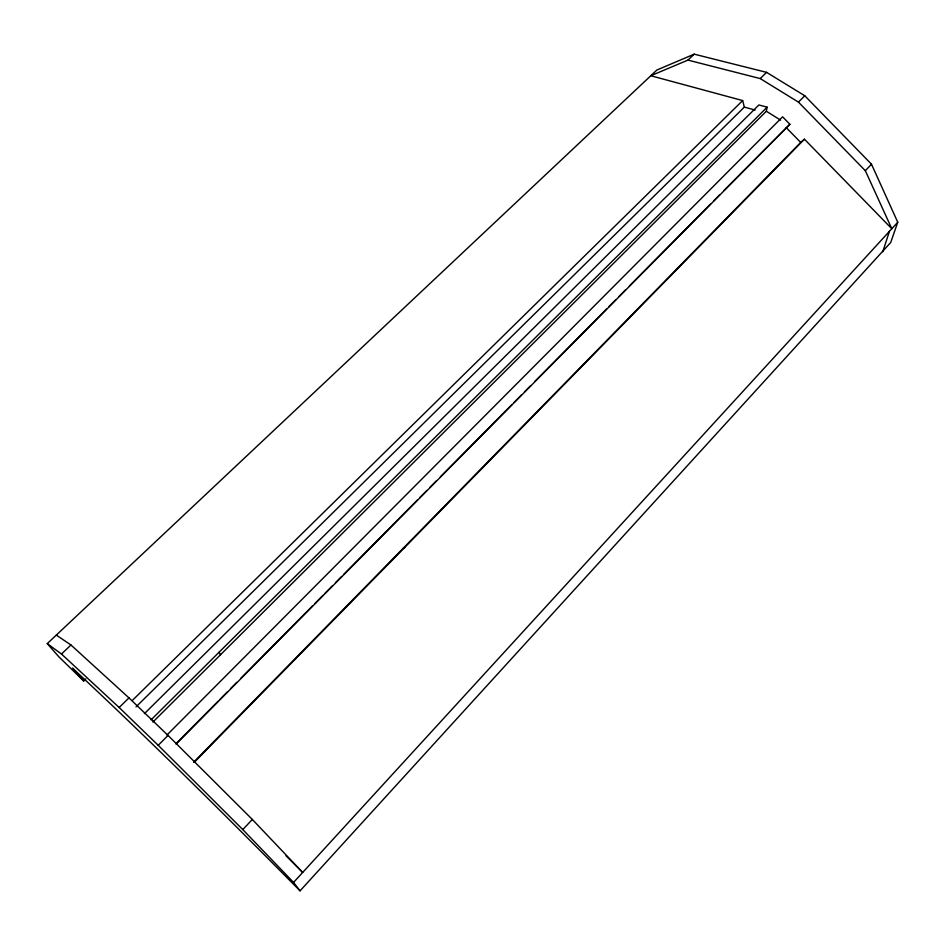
<?xml version="1.0" encoding="UTF-8"?>
<svg xmlns="http://www.w3.org/2000/svg" width="945" height="945" viewBox="0 0 945 945"><rect width="100%" height="100%" fill="white"/><g stroke="black" fill="none" stroke-linecap="round" stroke-linejoin="round"><path stroke-width="1.42" d="M152.925 722.051L766.336 111.238L767.116 107.175L758.894 104.954L144.408 713.664M882.807 251.677L889.422 231.348M83.715 680.955L58.956 656.929L47.25 643.616L656.893 70.013L694.197 54.16L766.584 72.352L804.774 95.764L871.491 164.206L897.75 222.24L890.698 242.499L300.061 890.84C225.477 815.452 150.243 740.419 72.505 668.103L83.715 680.955L85.841 678.912M300.061 890.84L293.564 882.417L897.75 222.24M293.564 882.417L242.782 829.568L252.327 819.457L168.033 735.423L128.981 697.894L70.969 645.01L56.31 635.087M193.63 762.261L800.698 142.435L804.431 139.198L891.808 228.737L865.336 170.714L871.491 164.206M194.292 762.296L804.431 139.198M176.561 743.16L218.106 701.214M220.185 699.123L227.45 691.775M230.568 688.633L236.793 682.337M240.951 678.144L312.618 605.792M314.697 603.69L323.001 595.303M325.08 593.2L332.345 585.865M335.463 582.722L341.7 576.426M343.779 574.324L417.513 499.881M419.592 497.779L426.868 490.443M429.975 487.289L436.212 481.005M440.37 476.812L512.025 404.448M514.104 402.357L521.38 395.01M524.499 391.868L530.724 385.572M534.882 381.378L606.548 309.027M608.615 306.924L615.892 299.589M619.01 296.435L625.236 290.15M629.394 285.957L710.404 204.155M713.522 201.013L719.747 194.717M723.905 190.524L789.89 124.279L782.602 116.826L166.934 735.045M176.065 744.117L789.89 124.279M47.25 643.616L61.472 654.011L119.164 707.521L158.217 745.298L168.033 735.423M136.045 706.848L744.329 107.104L742.664 100.572L650.798 75.742L687.936 60.102L760.229 78.577L798.442 102.119L804.774 95.764M151.117 719.806L767.116 107.175M132.241 700.54L742.664 100.572M119.164 707.521L128.981 697.894M760.229 78.577L766.584 72.352M61.472 654.011L70.969 645.01M687.936 60.102L694.197 54.16M403.007 548.49L404.897 547.214M744.329 107.104L755.114 110.057M766.336 111.238L780.57 120.121M286.016 855.816L302.695 872.448L252.327 819.457M158.217 745.298L242.782 829.568M798.442 102.119L865.336 170.714M786.228 127.61L800.698 142.435M219.063 652.239L220.528 654.743"/></g></svg>
